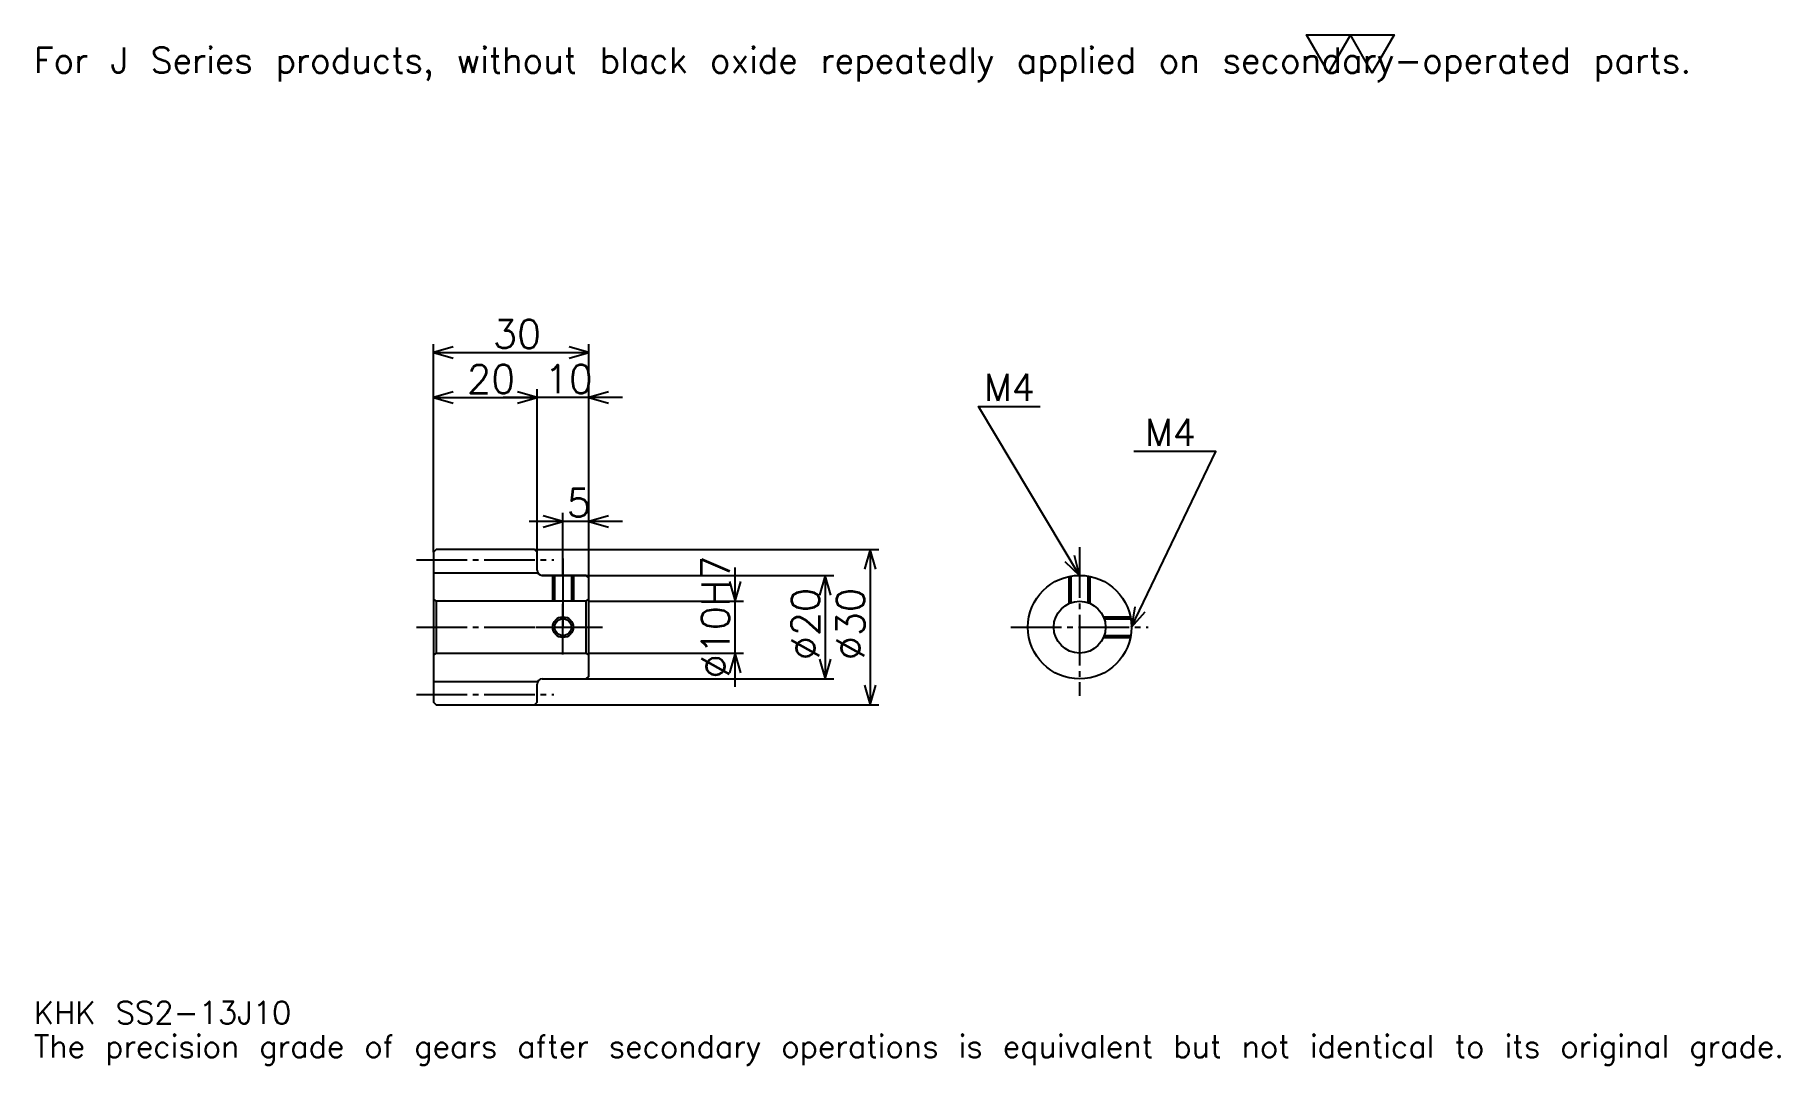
# Model space of a CAD drawing. Extents: x 11 to 348, y 4 to 203.
import ezdxf

# ---------------------------------------------------------------- set-up
doc = ezdxf.new("R2010")
doc.units = 0
doc.linetypes.add('DASHDOT', pattern=[13.04348, 9.782609, -1.086957, 1.086957, -1.086957])
doc.layers.get('0').update_dxf_attribs({"linetype": 'CONTINUOUS'})
doc.layers.add('DASHDOT', color=6, linetype='DASHDOT')
doc.styles.add('KANJI', font='TXT', dxfattribs={"bigfont": 'BIGFONT'})

msp = doc.modelspace()

# ---------------------------------------------------------------- linework, layer by layer
at = {"color": 5}
for p, q in [((88.043472, 103.58696), (88.043472, 143.26088)), ((88.043472, 141.630432), (118.043472, 141.630432)), ((118.043472, 103.58696), (118.043472, 143.26088)), ((88.043472, 132.934784), (108.043472, 132.934784)), ((124.565216, 132.934784), (101.521736, 132.934784)), ((108.043472, 103.58696), (108.043472, 134.565216)), ((124.565216, 109.021744), (106.521729, 109.021744)), ((113.043472, 103.58696), (113.043472, 110.652176)), ((88.043472, 103.08696), (88.043472, 103.58696)), ((107.543472, 103.58696), (118.043472, 103.58696)), ((108.043472, 103.08696), (108.043472, 103.58696)), ((113.043472, 98.58696), (113.043472, 103.58696)), ((113.043472, 98.58696), (113.043472, 103.58696)), ((118.043472, 103.58696), (174.021729, 103.58696)), ((118.043472, 98.08696), (118.043472, 103.58696)), ((172.391296, 103.58696), (172.391296, 73.58696)), ((109.043472, 98.58696), (118.043472, 98.58696)), ((118.043472, 98.58696), (165.32608, 98.58696)), ((146.304352, 77.065224), (146.304352, 100.108696)), ((163.695648, 98.58696), (163.695648, 78.58696)), ((118.043472, 93.58696), (147.934784, 93.58696)), ((118.043472, 83.58696), (147.934784, 83.58696)), ((109.043472, 78.58696), (118.043472, 78.58696)), ((118.043472, 78.58696), (165.32608, 78.58696)), ((107.543472, 73.58696), (118.043472, 73.58696)), ((118.043472, 73.58696), (174.021729, 73.58696))]:
    msp.add_line(p, q, dxfattribs=at)
at = {"color": 4}
for p, q in [((88.043472, 99.08696), (108.043472, 99.08696)), ((88.543472, 93.58696), (88.543472, 83.58696)), ((117.543472, 93.58696), (118.043472, 94.08696)), ((117.543472, 83.58696), (118.043472, 83.08696)), ((88.043472, 78.08696), (108.043472, 78.08696))]:
    msp.add_line(p, q, dxfattribs=at)
at = {"color": 7}
msp.add_lwpolyline([(260.869568, 195.652176), (256.630432, 203), (273.586975, 203), (269.347839, 195.652176), (265.108704, 203), (260.869568, 195.652176)], dxfattribs=at)
at = {"color": 5}
for points in [[(91.847816, 142.717392), (88.043472, 141.630432), (91.847816, 140.543488)], [(114.23912, 140.543488), (118.043472, 141.630432), (114.23912, 142.717392)], [(91.847816, 134.021744), (88.043472, 132.934784), (91.847816, 131.847824)], [(104.23912, 131.847824), (108.043472, 132.934784), (104.23912, 134.021744)], [(104.23912, 131.847824), (108.043472, 132.934784), (104.23912, 134.021744)], [(121.847824, 134.021744), (118.043472, 132.934784), (121.847824, 131.847824)], [(212.82608, 98.58696), (193.260864, 131.195648), (205.217377, 131.195648)], [(222.82608, 88.58696), (239.130432, 122.5), (223.260864, 122.5)], [(109.23912, 107.934784), (113.043472, 109.021744), (109.23912, 110.108696)], [(121.847824, 110.108696), (118.043472, 109.021744), (121.847824, 107.934784)], [(173.478256, 99.782608), (172.391296, 103.58696), (171.304337, 99.782608)], [(209.936707, 101.289925), (212.82608, 98.58696), (211.800812, 102.408394)], [(164.782608, 94.782608), (163.695648, 98.58696), (162.608688, 94.782608)], [(145.217392, 97.391312), (146.304352, 93.58696), (147.391296, 97.391312)], [(223.494858, 92.48661), (222.82608, 88.58696), (225.454102, 91.544662)], [(147.391296, 79.782608), (146.304352, 83.58696), (145.217392, 79.782608)], [(162.608688, 82.391312), (163.695648, 78.58696), (164.782608, 82.391312)], [(171.304337, 77.391312), (172.391296, 73.58696), (173.478256, 77.391312)]]:
    msp.add_lwpolyline(points, dxfattribs=at)
at = {"color": 4}
for points in [[(108.043472, 99.58696), (108.043472, 103.08696), (107.543472, 103.58696), (88.543472, 103.58696), (88.043472, 103.08696), (88.043472, 83.08696)], [(109.043472, 78.58696), (117.543472, 78.58696), (118.043472, 79.08696), (118.043472, 98.08696), (117.543472, 98.58696), (109.043472, 98.58696)], [(111.043472, 98.58696), (111.043472, 93.58696)], [(111.42347, 98.58696), (111.42347, 93.58696)], [(114.663475, 98.58696), (114.663475, 93.58696)], [(115.043472, 98.58696), (115.043472, 93.58696)], [(210.82608, 93.169533), (210.82608, 98.384918)], [(211.206085, 93.317245), (211.206085, 98.454865)], [(214.446075, 93.317245), (214.446075, 98.454865)], [(214.82608, 93.169533), (214.82608, 98.384918)], [(88.043472, 83.08696), (88.543472, 83.58696), (117.543472, 83.58696), (117.543472, 93.58696), (88.543472, 93.58696), (88.043472, 94.08696)], [(217.408661, 90.58696), (222.624039, 90.58696)], [(217.556366, 90.206963), (222.693985, 90.206963)], [(217.408661, 86.58696), (222.624039, 86.58696)], [(217.556366, 86.966957), (222.693985, 86.966957)], [(88.043472, 83.08696), (88.043472, 74.08696), (88.543472, 73.58696), (107.543472, 73.58696), (108.043472, 74.08696), (108.043472, 77.58696)]]:
    msp.add_lwpolyline(points, dxfattribs=at)
for centre, radius in [((212.82608, 88.58696), 10), ((212.82608, 88.58696), 5), ((113.043472, 88.58696), 1.62)]:
    msp.add_circle(centre, radius, dxfattribs=at)
at = {"color": 7}
msp.add_circle((113.043472, 88.58696), 2, dxfattribs=at)
at = {"color": 4}
for centre, start, end in [((109.043472, 99.58696), 180, 270), ((109.043472, 77.58696), 90, 180)]:
    msp.add_arc(centre, 1, start, end, dxfattribs=at)
at = {"layer": 'DASHDOT', "color": 7}
for p, q in [((84.7826, 101.58696), (111.304344, 101.58696)), ((212.82608, 104.021744), (212.82608, 75.326088)), ((113.043472, 98.58696), (113.043472, 88.58696)), ((84.7826, 88.58696), (121.304337, 88.58696)), ((199.565216, 88.58696), (226.086945, 88.58696)), ((84.7826, 75.58696), (111.304344, 75.58696))]:
    msp.add_line(p, q, dxfattribs=at)
for points in [[(113.043472, 101.847832), (113.043472, 90.326088)], [(113.043472, 83.326088), (113.043472, 93.847832)], [(107.7826, 88.58696), (118.304344, 88.58696)]]:
    msp.add_lwpolyline(points, dxfattribs=at)

# ---------------------------------------------------------------- texts
at = {"color": 7, "style": 'KANJI'}
for s, height, p in [('For J Series products, without black oxide repeatedly applied on secondary-operated parts.', 4.891304, (10.869565, 195.652176)), ('30', 5.434783, (99.510864, 142.5)), ('20', 5.434783, (94.510864, 133.804352)), ('10', 5.434783, (109.510864, 133.804352)), ('M4', 5.217392, (194.347809, 132.282608)), ('M4', 5.217392, (225.434784, 123.58696)), ('5', 5.434783, (113.777168, 109.891312)), ('KHK SS2-13J10', 4.347826, (10.869565, 11.956522)), ('The precision grade of gears after secondary operations is equivalent but not identical to its original grade.', 4.347826, (10.869565, 5.434783))]:
    msp.add_text(s, height=height, dxfattribs=at).set_placement(p)
for s, p in [('%%c10H7', (145.217392, 78.66848)), ('%%c20', (162.608688, 82.201088)), ('%%c30', (171.304337, 82.201088))]:
    msp.add_text(s, height=5.434783, rotation=90, dxfattribs=at).set_placement(p)

doc.saveas('drawing.dxf')
